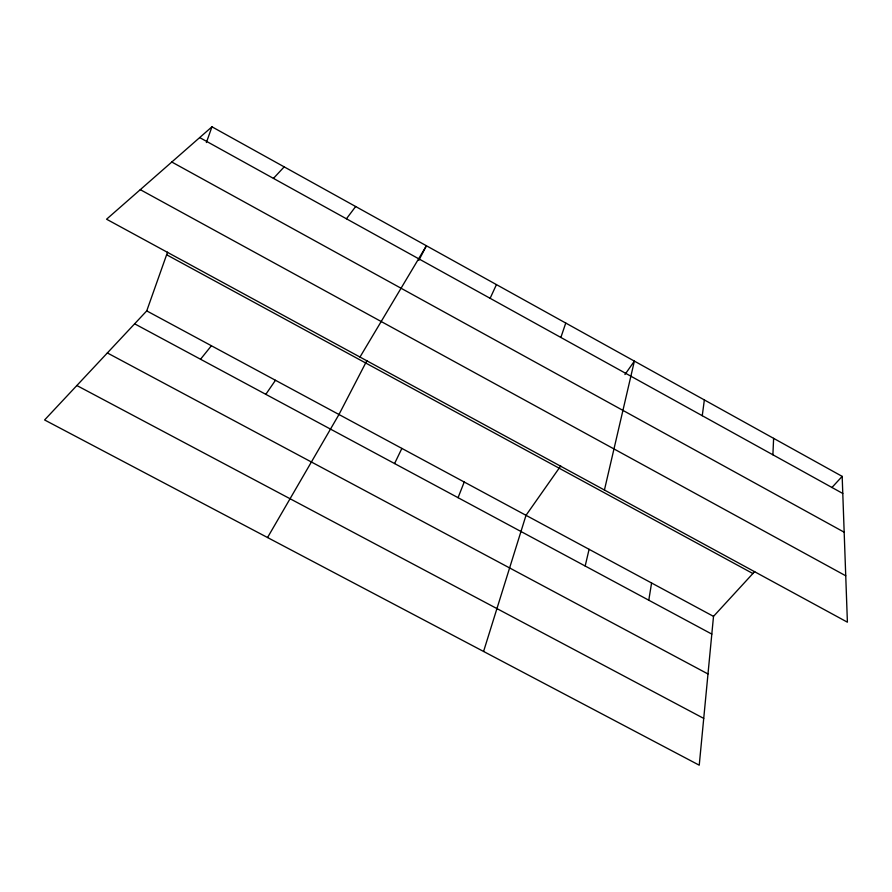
<?xml version="1.0" encoding="UTF-8"?>
<svg xmlns="http://www.w3.org/2000/svg" width="892" height="892" viewBox="0 0 892 892"><rect width="100%" height="100%" fill="white"/><g stroke="black" fill="none" stroke-linecap="round" stroke-linejoin="round"><path stroke-width="1.34" d="M772.896 454.786L773.62 438.34M754.732 571.516L713.511 616.372L699.239 765.191L44.6 419.965L146.734 310.895L167.54 252.157M702.26 415.705L704.357 399.928M648.785 600.216L651.584 582.989M604.43 490.02L634.379 361.115L624.946 374.528M585.174 566.019L589.088 549.316M483.575 651.461L526.012 515.32L560.733 465.914M560.867 337.455L565.762 323.049M206.386 142.542L211.962 126.809L842.171 476.373L847.4 622.181L106.572 219.22L211.962 126.809M458.064 497.68L464.23 482.014M490.132 298.307L496.443 284.604M394.576 463.55L401.879 448.408M366.924 360.558L338.971 414.501L267.544 537.53M418.794 260.453L426.409 245.757L359.978 357.056M265.816 394.331L275.472 380.282M346.43 218.785L355.663 206.52M200.533 359.242L211.404 345.75M831.924 487.523L842.171 476.373M273.443 178.389L284.18 166.871M76.846 385.522L703.721 718.394M107.352 352.942L707.98 673.962M134.636 323.818L711.805 634.089M146.734 310.895L713.511 616.372M166.626 254.755L752.881 573.534M140.289 189.661L845.739 575.786M171.799 162.021L844.178 532.201M199.685 137.569L842.784 493.477"/></g></svg>
